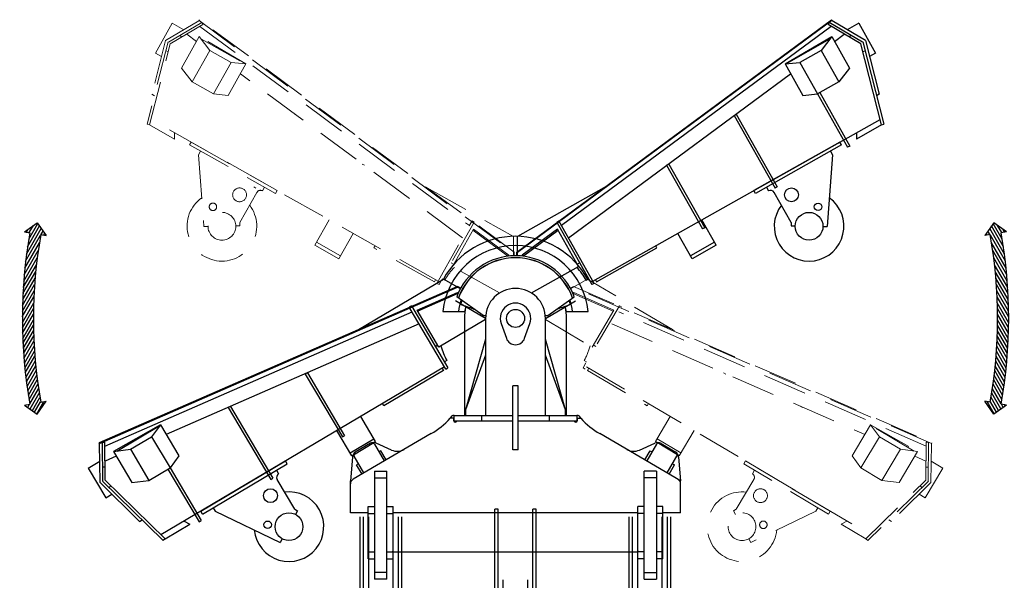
# Model space of a CAD drawing. Header units: millimetres. Extents: x -45 to 187, y -119 to 53.
# Drawn here: x -44.7 to 26.7, y -77.7 to -37.2 of the extents above; entities that cross this region are included whole.
import ezdxf

# ---------------------------------------------------------------- set-up
doc = ezdxf.new("R2010")
doc.units = ezdxf.units.MM
doc.header["$LTSCALE"] = 0.25
doc.header["$PDSIZE"] = 1
doc.linetypes.add('HIDDENX2', pattern=[19.05, 12.7, -6.35])
doc.layers.add('Layer0016', color=7, linetype='Continuous')

# ---------------------------------------------------------------- blocks, each defined once
blk = doc.blocks.new('DC_GROUP_ＤＸＦ５_41')
at = {"layer": 'Layer0016', "color": 7, "linetype": 'Continuous', "lineweight": 25}
for p, q in [((-8.894, -53.974), (13.793, -37.238)), ((13.817, -37.294), (-8.85, -54.014)), ((13.78, -37.718), (-5.662, -52.06)), ((13.638, -37.425), (13.547, -37.58)), ((15.905, -38.976), (13.547, -37.58)), ((16.033, -38.842), (13.638, -37.425)), ((13.831, -37.307), (13.793, -37.238)), ((16.234, -38.729), (13.831, -37.307)), ((15.758, -37.475), (14.917, -37.949)), ((15.758, -37.475), (16.973, -39.632)), ((10.449, -40.416), (13.807, -38.448)), ((13.807, -38.448), (13.055, -39.441)), ((13.807, -38.448), (15.083, -40.713)), ((14.003, -38.796), (14.714, -38.271)), ((15.096, -38.497), (15.187, -38.342)), ((13.66, -38.641), (10.523, -40.408)), ((17.402, -44.812), (15.905, -38.976)), ((16.054, -38.83), (17.577, -44.767)), ((16.234, -38.729), (17.227, -42.601)), ((13.055, -39.441), (11.521, -40.305)), ((13.055, -39.441), (14.331, -41.707)), ((16.044, -39.518), (16.219, -39.474)), ((16.973, -39.632), (16.53, -39.882)), ((10.449, -40.416), (11.521, -40.305)), ((10.449, -40.416), (11.725, -42.681)), ((11.521, -40.305), (12.796, -42.571)), ((15.083, -40.713), (14.331, -41.707)), ((-5.167, -52.938), (10.848, -41.123)), ((14.331, -41.707), (12.796, -42.571)), ((11.725, -42.681), (12.796, -42.571)), ((12.788, -42.575), (14.953, -46.418)), ((12.943, -42.484), (15.11, -46.33)), ((17.227, -42.601), (17.047, -42.703)), ((6.776, -44.127), (6.933, -44.039)), ((6.776, -44.127), (9.725, -49.363)), ((6.933, -44.039), (9.882, -49.274)), ((-3.404, -56.068), (17.299, -44.409)), ((17.402, -44.812), (15.591, -45.832)), ((17.402, -44.812), (17.577, -44.767)), ((15.608, -45.361), (15.591, -45.832)), ((14.388, -46.048), (8.202, -49.532)), ((14.506, -46.257), (8.32, -49.741)), ((14.506, -46.257), (14.388, -46.048)), ((15.11, -46.33), (14.953, -46.418)), ((13.869, -46.96), (13.479, -52.139)), ((13.722, -46.699), (13.869, -46.96)), ((1.911, -47.716), (2.068, -47.628)), ((1.911, -47.716), (4.497, -52.307)), ((2.068, -47.628), (4.654, -52.219)), ((9.104, -49.299), (9.251, -49.561)), ((9.882, -49.274), (9.725, -49.363)), ((-2.626, -49.35), (-8.837, -52.848)), ((8.32, -49.741), (8.202, -49.532)), ((10.885, -51.851), (9.66, -49.675)), ((-6.009, -51.809), (-5.852, -51.721)), ((-6.009, -51.809), (-3.473, -56.313)), ((-3.316, -56.225), (-5.852, -51.721)), ((5.486, -53.472), (4.455, -51.642)), ((10.885, -51.851), (10.88, -52.085)), ((10.88, -52.085), (11.18, -52.091)), ((13.179, -52.133), (13.479, -52.139)), ((-8.852, -54.24), (-8.837, -52.848)), ((-5.953, -52.317), (-8.505, -54.188)), ((-8.416, -54.234), (-5.908, -52.397)), ((-4.437, -55.008), (-5.953, -52.317)), ((3.743, -54.453), (2.712, -52.623)), ((4.654, -52.219), (4.497, -52.307)), ((1.215, -53.673), (1.127, -53.516)), ((5.368, -53.262), (3.625, -54.244)), ((5.486, -53.472), (3.743, -54.453)), ((-8.897, -54.239), (-8.894, -53.974)), ((-8.85, -54.014), (-8.894, -53.974)), ((-8.506, -54.264), (-8.505, -54.188)), ((-8.505, -54.188), (-8.416, -54.234)), ((-8.416, -54.274), (-8.416, -54.234)), ((-3.142, -56.127), (1.215, -53.673)), ((-7.829, -56.919), (-4.437, -55.008)), ((-4.351, -54.753), (-4.525, -54.852)), ((-3.883, -55.993), (-3.708, -55.895)), ((-3.316, -56.225), (-3.473, -56.313)), ((-3.23, -55.97), (-3.142, -56.127))]:
    blk.add_line(p, q, dxfattribs=at)
for centre, radius in [((10.904, -49.846), 0.5), ((12.827, -50.714), 0.27), ((12.18, -52.112), 1)]:
    blk.add_circle(centre, radius, dxfattribs=at)
for centre, radius, start, end in [((9.398, -49.822), 0.3, 29.38676, 119.38676), ((12.18, -52.112), 2.511, 142.85473, 54.56993), ((-7.414, -57.981), 4.052, 29.38676, 45.57842)]:
    blk.add_arc(centre, radius, start, end, dxfattribs=at)
blk = doc.blocks.new('DC_GROUP_ＤＸＦ５_56')
at = {"layer": 'Layer0016', "color": 7, "linetype": 'Continuous', "lineweight": 25}
for p, q in [((-13.169, -56.442), (-39.006, -67.721)), ((-20.307, -59.558), (-14.172, -55.928)), ((-12.959, -56.612), (-14.172, -55.928)), ((-12.938, -56.572), (-13.169, -56.442)), ((-13.156, -56.501), (-13.169, -56.442)), ((-38.97, -67.77), (-13.156, -56.501)), ((-16.074, -58.161), (-13.178, -56.886)), ((-13.183, -56.987), (-16.028, -58.239)), ((-13.178, -56.886), (-13.183, -56.987)), ((-13.148, -57.006), (-13.183, -56.987)), ((-13.112, -56.923), (-13.178, -56.886)), ((-16.486, -57.858), (-16.641, -57.95)), ((-16.486, -57.858), (-13.854, -62.307)), ((-38.584, -67.95), (-16.443, -58.284)), ((-14.009, -62.398), (-16.641, -57.95)), ((-14.502, -60.819), (-16.074, -58.161)), ((-15.93, -59.152), (-34.169, -67.114)), ((-11.151, -58.837), (-14.502, -60.819)), ((-14.765, -60.766), (-14.593, -60.664)), ((-13.926, -61.792), (-14.098, -61.893)), ((-14.1, -62.243), (-34.549, -74.343)), ((-23.991, -62.671), (-24.146, -62.762)), ((-24.146, -62.762), (-21.463, -67.297)), ((-23.991, -62.671), (-21.308, -67.205)), ((-14.181, -62.5), (-18.484, -65.046)), ((-14.273, -62.345), (-14.181, -62.5)), ((-14.009, -62.398), (-13.854, -62.307)), ((-18.484, -65.046), (-18.576, -64.891)), ((-29.532, -65.089), (-29.687, -65.181)), ((-29.687, -65.181), (-26.627, -70.352)), ((-29.532, -65.089), (-26.472, -70.261)), ((-34.583, -66.415), (-37.965, -68.338)), ((-34.583, -66.415), (-35.214, -67.287)), ((-34.583, -66.415), (-33.259, -68.652)), ((-19.073, -67.625), (-20.142, -65.818)), ((-37.724, -68.308), (-34.626, -66.475)), ((-20.794, -68.644), (-21.863, -66.837)), ((-38.966, -67.789), (-39.006, -67.721)), ((-38.936, -70.581), (-38.966, -67.789)), ((-38.767, -67.681), (-38.587, -67.679)), ((-38.737, -70.464), (-38.767, -67.681)), ((-38.558, -70.42), (-38.587, -67.679)), ((-36.73, -68.184), (-35.214, -67.287)), ((-35.214, -67.287), (-33.89, -69.525)), ((-21.463, -67.297), (-21.308, -67.205)), ((-20.916, -68.437), (-19.195, -67.419)), ((-20.794, -68.644), (-19.073, -67.625)), ((-37.965, -68.338), (-36.73, -68.184)), ((-37.965, -68.338), (-36.641, -70.576)), ((-36.73, -68.184), (-35.406, -70.422)), ((-39.783, -69.542), (-38.952, -69.05)), ((-37.762, -68.682), (-38.572, -69.036)), ((-33.259, -68.652), (-33.89, -69.525)), ((-31.674, -72.642), (-25.564, -69.026)), ((-31.552, -72.849), (-25.442, -69.233)), ((-25.442, -69.233), (-25.564, -69.026)), ((-39.783, -69.542), (-38.523, -71.672)), ((-38.568, -69.479), (-38.748, -69.481)), ((-35.406, -70.422), (-33.89, -69.525)), ((-34.038, -69.609), (-31.791, -73.408)), ((-33.882, -69.52), (-31.636, -73.316)), ((-26.216, -69.691), (-26.063, -69.949)), ((-38.936, -70.581), (-36.079, -73.378)), ((-38.758, -70.476), (-34.378, -74.763)), ((-34.252, -74.634), (-38.558, -70.42)), ((-36.641, -70.576), (-35.406, -70.422)), ((-26.627, -70.352), (-26.472, -70.261)), ((-24.897, -72.509), (-26.169, -70.36)), ((-38.523, -71.672), (-38.085, -71.414)), ((-38.157, -70.812), (-38.283, -70.94)), ((-31.552, -72.849), (-31.674, -72.642)), ((-30.778, -72.39), (-30.625, -72.648)), ((-30.625, -72.648), (-25.945, -74.901)), ((-24.897, -72.509), (-24.692, -72.622)), ((-24.692, -72.622), (-24.837, -72.885)), ((-36.079, -73.378), (-35.901, -73.272)), ((-34.252, -74.634), (-32.463, -73.576)), ((-32.879, -73.355), (-32.463, -73.576)), ((-31.791, -73.408), (-31.636, -73.316)), ((-34.252, -74.634), (-34.378, -74.763)), ((-25.8, -74.638), (-25.945, -74.901))]:
    blk.add_line(p, q, dxfattribs=at)
for centre, radius in [((-26.642, -71.524), 0.5), ((-25.318, -73.761), 1), ((-26.852, -73.623), 0.27)]:
    blk.add_circle(centre, radius, dxfattribs=at)
for centre, radius, start, end in [((-10.439, -59.728), 4.052, 194.42158, 210.61324), ((-25.911, -70.208), 0.3, 120.61324, 210.61324), ((-25.318, -73.761), 2.511, 185.43007, 97.14527)]:
    blk.add_arc(centre, radius, start, end, dxfattribs=at)
blk = doc.blocks.new('DC_GROUP_ＤＸＦ５_58')
at = {"layer": 'Layer0016', "color": 7, "linetype": 'Continuous', "lineweight": 25}
for p, q in [((-10.023, -59.119), (-9.645, -60.185)), ((-8.325, -60.185), (-7.948, -59.119))]:
    blk.add_line(p, q, dxfattribs=at)
for centre, radius, start, end in [((-8.985, -58.752), 1.1, 340.52878, 199.47122), ((-8.985, -59.952), 0.7, 199.47122, 340.52878)]:
    blk.add_arc(centre, radius, start, end, dxfattribs=at)
blk = doc.blocks.new('DC_GROUP_ＤＸＦ５_59')
at = {"layer": 'Layer0016', "color": 7, "linetype": 'Continuous', "lineweight": 25}
for p, q in [((-19.155, -69.752), (-19.155, -77.052)), ((-19.155, -69.752), (-18.255, -69.752)), ((-18.255, -77.052), (-18.255, -69.752)), ((-19.605, -75.568), (-19.605, -72.307)), ((-19.605, -72.307), (-19.155, -72.307)), ((-18.255, -72.307), (-17.805, -72.307)), ((-17.805, -75.568), (-17.805, -72.307)), ((-19.605, -75.568), (-19.155, -75.568)), ((-18.255, -75.568), (-17.805, -75.568)), ((-18.255, -77.052), (-19.155, -77.052))]:
    blk.add_line(p, q, dxfattribs=at)
at = {"layer": 'Layer0016', "color": 7, "linetype": 'Continuous'}
blk.add_point((-17.825, -75.552), dxfattribs=at)
blk = doc.blocks.new('DC_GROUP_ＤＸＦ５_60')
at = {"layer": 'Layer0016', "color": 7, "linetype": 'Continuous', "lineweight": 25}
for p, q in [((0.285, -77.052), (0.285, -69.752)), ((1.185, -69.752), (0.285, -69.752)), ((1.185, -69.752), (1.185, -77.052)), ((-0.165, -75.568), (-0.165, -72.307)), ((0.285, -72.307), (-0.165, -72.307)), ((1.635, -72.307), (1.185, -72.307)), ((1.635, -75.568), (1.635, -72.307)), ((0.285, -75.568), (-0.165, -75.568)), ((1.635, -75.568), (1.185, -75.568)), ((0.285, -77.052), (1.185, -77.052))]:
    blk.add_line(p, q, dxfattribs=at)
at = {"layer": 'Layer0016', "color": 7, "linetype": 'Continuous'}
blk.add_point((-0.145, -75.552), dxfattribs=at)
blk = doc.blocks.new('DC_GROUP_ＤＸＦ５_57')
at = {"layer": 'Layer0016', "color": 7, "linetype": 'Continuous', "lineweight": 25}
for p, q in [((-11.145, -58.752), (-13.321, -57.496)), ((-11.319, -58.552), (-13.222, -57.194)), ((-6.825, -58.752), (-4.65, -57.496)), ((-6.652, -58.552), (-4.749, -57.194)), ((-14.218, -58.252), (-12.626, -58.252)), ((-11.319, -58.552), (-11.129, -58.552)), ((-6.842, -58.552), (-6.652, -58.552)), ((-5.345, -58.252), (-3.753, -58.252)), ((-12.665, -58.752), (-12.665, -65.752)), ((-11.145, -58.752), (-11.145, -65.752)), ((-6.825, -65.752), (-6.825, -58.752)), ((-5.305, -65.752), (-5.305, -58.752)), ((-11.145, -60.242), (-12.585, -65.352)), ((-5.385, -65.352), (-6.825, -60.242)), ((-11.145, -61.394), (-12.585, -65.352)), ((-5.385, -65.352), (-6.825, -61.394)), ((-9.175, -68.232), (-9.175, -63.612)), ((-8.795, -63.612), (-9.175, -63.612)), ((-8.795, -68.232), (-8.795, -63.612)), ((-12.585, -65.352), (-12.585, -65.752)), ((-5.385, -65.752), (-5.385, -65.352)), ((-13.425, -65.952), (-13.691, -65.952)), ((-13.425, -66.132), (-13.425, -65.952)), ((-13.405, -66.132), (-13.405, -65.752)), ((-13.405, -65.752), (-9.175, -65.752)), ((-13.405, -66.132), (-9.175, -66.132)), ((-11.445, -65.752), (-11.445, -66.132)), ((-8.795, -65.752), (-4.565, -65.752)), ((-8.795, -66.132), (-4.565, -66.132)), ((-6.525, -66.132), (-6.525, -65.752)), ((-4.565, -65.752), (-4.565, -66.132)), ((-4.545, -65.952), (-4.545, -66.132)), ((-4.545, -66.132), (-4.545, -65.952)), ((-4.545, -65.952), (-4.28, -65.952)), ((-15.067, -67.055), (-20.687, -70.336)), ((2.915, -70.452), (-2.904, -67.055)), ((-19.427, -67.742), (-20.55, -68.398)), ((-19.153, -67.814), (-18.445, -69.027)), ((-17.921, -68.238), (-19.02, -67.746)), ((-0.05, -68.238), (1.049, -67.746)), ((1.183, -67.814), (0.474, -69.027)), ((1.505, -67.771), (2.527, -68.368)), ((-18.693, -68.286), (-18.831, -68.367)), ((-18.307, -68.947), (-18.693, -68.286)), ((-8.795, -68.232), (-9.175, -68.232)), ((0.336, -68.947), (0.722, -68.286)), ((0.722, -68.286), (0.86, -68.367)), ((1.942, -69.884), (2.751, -68.499)), ((-20.744, -68.758), (-20.885, -70.452)), ((-19.913, -69.884), (-20.622, -68.671)), ((-20.299, -69.224), (-20.437, -69.305)), ((-20.051, -69.965), (-20.437, -69.305)), ((2.081, -69.965), (2.466, -69.305)), ((2.328, -69.224), (2.466, -69.305)), ((2.773, -68.758), (2.915, -70.452)), ((-20.885, -72.752), (-20.885, -70.452)), ((-19.155, -70.252), (-19.155, -77.552)), ((-19.155, -70.252), (-18.255, -70.252)), ((-18.255, -77.552), (-18.255, -70.252)), ((0.285, -77.552), (0.285, -70.252)), ((1.185, -70.252), (0.285, -70.252)), ((1.185, -70.252), (1.185, -77.552)), ((2.915, -72.752), (2.915, -70.452)), ((-19.605, -72.752), (-20.885, -72.752)), ((-19.605, -76.068), (-19.605, -72.807)), ((-19.605, -72.807), (-19.155, -72.807)), ((-18.255, -72.807), (-17.805, -72.807)), ((-0.165, -72.752), (-17.805, -72.752)), ((-17.805, -76.068), (-17.805, -72.807)), ((-10.485, -80.991), (-10.485, -72.5)), ((-10.245, -72.5), (-10.485, -72.5)), ((-10.245, -80.991), (-10.245, -72.5)), ((-7.725, -80.991), (-7.725, -72.5)), ((-7.485, -72.5), (-7.725, -72.5)), ((-7.485, -80.991), (-7.485, -72.5)), ((-0.165, -76.068), (-0.165, -72.807)), ((0.285, -72.807), (-0.165, -72.807)), ((1.635, -72.807), (1.185, -72.807)), ((2.915, -72.752), (1.635, -72.752)), ((1.635, -76.068), (1.635, -72.807)), ((-20.185, -80.069), (-20.185, -73.052)), ((-19.945, -80.069), (-19.945, -73.052)), ((-19.565, -79.869), (-19.565, -73.052)), ((-17.805, -79.869), (-17.805, -73.052)), ((-17.425, -80.069), (-17.425, -73.052)), ((-17.185, -80.069), (-17.185, -73.052)), ((-0.785, -80.069), (-0.785, -73.052)), ((-0.545, -80.069), (-0.545, -73.052)), ((-0.165, -79.869), (-0.165, -73.052)), ((1.595, -79.869), (1.595, -73.052)), ((1.975, -80.069), (1.975, -73.052)), ((2.215, -80.069), (2.215, -73.052)), ((-0.165, -75.598), (-17.805, -75.598)), ((-19.605, -76.068), (-19.155, -76.068)), ((-18.255, -76.068), (-17.805, -76.068)), ((0.285, -76.068), (-0.165, -76.068)), ((1.635, -76.068), (1.185, -76.068)), ((-18.255, -77.552), (-19.155, -77.552)), ((-9.865, -80.791), (-9.865, -77.596)), ((-8.105, -80.791), (-8.105, -77.596)), ((0.285, -77.552), (1.185, -77.552)), ((-9.852, -78.5), (-9.852, -80.791)), ((-8.119, -78.5), (-8.119, -80.791)), ((-19.565, -79.869), (-19.945, -79.869)), ((-17.805, -79.869), (-17.425, -79.869)), ((-0.165, -79.869), (-0.545, -79.869)), ((1.595, -79.869), (1.975, -79.869)), ((-19.945, -80.069), (-20.185, -80.069)), ((-17.185, -80.069), (-17.425, -80.069)), ((-0.785, -80.069), (-0.545, -80.069)), ((1.975, -80.069), (2.215, -80.069)), ((-10.245, -80.991), (-10.485, -80.991)), ((-9.865, -80.791), (-10.245, -80.791)), ((-9.852, -80.791), (-9.27, -80.791)), ((-8.119, -80.791), (-8.701, -80.791)), ((-8.105, -80.791), (-7.725, -80.791)), ((-7.485, -80.991), (-7.725, -80.991))]:
    blk.add_line(p, q, dxfattribs=at)
blk.add_circle((-8.985, -58.752), 0.65, dxfattribs=at)
for centre, radius, start, end in [((-8.985, -58.752), 5.917, 28.38465, 151.43791), ((-8.985, -58.752), 5.256, 5.45877, 174.54123), ((-8.985, -58.752), 4.514, 20.18846, 159.81154), ((-8.985, -58.752), 4.372, 19.67811, 160.32189), ((-8.985, -58.752), 4.366, 19.65681, 160.34319), ((-8.985, -58.752), 2.16, 0, 180), ((-8.985, -58.752), 4.14, 161.24083, 173.06329), ((-8.985, -58.752), 4.083, 161.52523, 165.82105), ((-8.985, -58.752), 3.69, 166.42, 172.21239), ((-8.985, -58.752), 3.69, 7.78761, 13.58), ((-8.985, -58.752), 4.083, 14.17895, 18.47477), ((-8.985, -58.752), 4.14, 6.93671, 18.75917), ((-8.985, -58.752), 3.68, 166.44909, 180), ((-14.796, -65.873), 8.27, 69.71742, 70.3433), ((-16.555, -65.807), 8.949, 54.16363, 55.70048), ((-1.342, -65.913), 9.078, 124.31048, 125.82541), ((-3.203, -65.796), 8.188, 109.65358, 110.2857), ((-8.985, -58.752), 3.68, 0, 13.55091), ((-18.092, -61.874), 6, 300.27569, 317.17996), ((-13.45, -65.993), 0.245, 79.50012, 170.45198), ((-13.325, -66.132), 0.1, 180, 0), ((-4.645, -66.132), 0.1, 180, 0), ((-4.521, -65.993), 0.245, 9.54802, 100.49988), ((0.121, -61.874), 6, 222.82004, 239.72431), ((-19.224, -68.203), 0.5, 65.90255, 120.27569), ((-19.326, -67.915), 0.2, 30.27569, 120.27569), ((1.253, -68.203), 0.5, 59.72431, 114.09745), ((1.355, -67.915), 0.2, 59.72431, 149.72431), ((-20.246, -68.799), 0.5, 120.27569, 175.22761), ((-20.449, -68.57), 0.2, 120.27569, 210.27569), ((-17.513, -67.325), 1, 245.90255, 300.27569), ((-0.458, -67.325), 1, 239.72431, 294.09745), ((2.275, -68.799), 0.5, 4.77239, 59.72431), ((2.478, -68.57), 0.2, 329.72431, 59.72431), ((-20.485, -70.682), 0.4, 120.27569, 180), ((2.515, -70.682), 0.4, 0, 59.72431)]:
    blk.add_arc(centre, radius, start, end, dxfattribs=at)
for points, knots in [([(-12.014, -58.085), (-12.092, -58.057), (-12.402, -57.946), (-12.712, -57.835), (-12.944, -57.752)], [0, 0, 0, 0, 0.250234, 1, 1, 1, 1]), ([(-5.026, -57.752), (-5.104, -57.779), (-5.414, -57.891), (-5.724, -58.002), (-5.957, -58.085)], [0, 0, 0, 0, 0.249795, 1, 1, 1, 1])]:
    blk.add_open_spline(points, degree=3, knots=knots, dxfattribs=at)
at = {"layer": 'Layer0016', "linetype": 'Continuous'}
for name in ['DC_GROUP_ＤＸＦ５_58', 'DC_GROUP_ＤＸＦ５_59', 'DC_GROUP_ＤＸＦ５_60']:
    blk.add_blockref(name, (0, 0), dxfattribs=at)
blk = doc.blocks.new('DC_GROUP_ＤＸＦ５_121')
at = {"layer": 'Layer0016', "color": 7, "linetype": 'HIDDENX2', "lineweight": 13}
for p, q in [((-33.729, -37.475), (-34.943, -39.632)), ((-34.205, -38.729), (-31.802, -37.307)), ((-34.004, -38.842), (-31.609, -37.425)), ((-33.876, -38.976), (-31.517, -37.58)), ((-33.729, -37.475), (-32.887, -37.949)), ((-31.802, -37.307), (-31.764, -37.238)), ((-31.787, -37.294), (-9.121, -54.014)), ((-9.077, -53.974), (-31.764, -37.238)), ((-31.751, -37.718), (-12.309, -52.06)), ((-31.609, -37.425), (-31.517, -37.58)), ((-33.067, -38.497), (-33.158, -38.342)), ((-31.778, -38.448), (-33.053, -40.713)), ((-31.974, -38.796), (-32.685, -38.271)), ((-31.778, -38.448), (-31.026, -39.441)), ((-28.42, -40.416), (-31.778, -38.448)), ((-34.025, -38.83), (-35.547, -44.767)), ((-35.373, -44.812), (-33.876, -38.976)), ((-34.205, -38.729), (-35.198, -42.601)), ((-31.631, -38.641), (-28.494, -40.408)), ((-34.943, -39.632), (-34.501, -39.882)), ((-34.015, -39.518), (-34.19, -39.474)), ((-31.026, -39.441), (-32.302, -41.707)), ((-31.026, -39.441), (-29.492, -40.305)), ((-33.053, -40.713), (-32.302, -41.707)), ((-29.492, -40.305), (-30.767, -42.571)), ((-28.42, -40.416), (-29.696, -42.681)), ((-28.42, -40.416), (-29.492, -40.305)), ((-12.804, -52.938), (-28.819, -41.123)), ((-32.302, -41.707), (-30.767, -42.571)), ((-35.198, -42.601), (-35.018, -42.703)), ((-29.696, -42.681), (-30.767, -42.571)), ((-24.747, -44.127), (-24.904, -44.039)), ((-35.373, -44.812), (-35.547, -44.767)), ((-35.373, -44.812), (-33.562, -45.832)), ((-14.567, -56.068), (-35.27, -44.409)), ((-33.579, -45.361), (-33.562, -45.832)), ((-32.477, -46.257), (-32.359, -46.048)), ((-32.477, -46.257), (-26.29, -49.741)), ((-32.359, -46.048), (-26.173, -49.532)), ((-31.693, -46.699), (-31.84, -46.96)), ((-31.84, -46.96), (-31.45, -52.139)), ((-19.882, -47.716), (-20.039, -47.628)), ((-27.852, -49.274), (-27.696, -49.363)), ((-27.075, -49.299), (-27.222, -49.561)), ((-28.856, -51.851), (-27.63, -49.675)), ((-26.29, -49.741), (-26.173, -49.532)), ((-15.344, -49.35), (-9.134, -52.848)), ((-31.15, -52.133), (-31.45, -52.139)), ((-28.851, -52.085), (-29.151, -52.091)), ((-28.856, -51.851), (-28.851, -52.085)), ((-23.456, -53.472), (-22.426, -51.642)), ((-14.655, -56.225), (-12.118, -51.721)), ((-11.962, -51.809), (-14.498, -56.313)), ((-11.962, -51.809), (-12.118, -51.721)), ((-21.714, -54.453), (-20.683, -52.623)), ((-13.534, -55.008), (-12.018, -52.317)), ((-9.555, -54.234), (-12.063, -52.397)), ((-12.018, -52.317), (-9.466, -54.188)), ((-9.119, -54.24), (-9.134, -52.848)), ((-23.456, -53.472), (-21.714, -54.453)), ((-23.339, -53.262), (-21.596, -54.244)), ((-19.186, -53.673), (-19.097, -53.516)), ((-14.829, -56.127), (-19.186, -53.673)), ((-9.466, -54.188), (-9.555, -54.234)), ((-9.555, -54.274), (-9.555, -54.234)), ((-9.465, -54.264), (-9.466, -54.188)), ((-9.121, -54.014), (-9.077, -53.974)), ((-9.074, -54.239), (-9.077, -53.974)), ((-13.62, -54.753), (-13.445, -54.852)), ((-10.142, -56.919), (-13.534, -55.008)), ((-14.741, -55.97), (-14.829, -56.127)), ((-14.655, -56.225), (-14.498, -56.313)), ((-14.088, -55.993), (-14.262, -55.895))]:
    blk.add_line(p, q, dxfattribs=at)
for centre, radius in [((-28.875, -49.846), 0.5), ((-30.798, -50.714), 0.27), ((-30.15, -52.112), 1)]:
    blk.add_circle(centre, radius, dxfattribs=at)
for centre, radius, start, end in [((-27.369, -49.822), 0.3, 60.61324, 150.61324), ((-30.15, -52.112), 2.511, 125.43007, 37.14527), ((-10.557, -57.981), 4.052, 134.42158, 150.61324)]:
    blk.add_arc(centre, radius, start, end, dxfattribs=at)
blk = doc.blocks.new('DC_GROUP_ＤＸＦ５_122')
at = {"layer": 'Layer0016', "color": 7, "linetype": 'HIDDENX2', "lineweight": 13}
for p, q in [((-5.033, -56.572), (-4.802, -56.442)), ((-5.012, -56.612), (-3.798, -55.928)), ((-4.815, -56.501), (-4.802, -56.442)), ((-4.802, -56.442), (21.035, -67.721)), ((2.336, -59.558), (-3.798, -55.928)), ((-4.859, -56.923), (-4.792, -56.886)), ((-4.823, -57.006), (-4.788, -56.987)), ((20.999, -67.77), (-4.815, -56.501)), ((-1.896, -58.161), (-4.792, -56.886)), ((-4.792, -56.886), (-4.788, -56.987)), ((-4.788, -56.987), (-1.943, -58.239)), ((-1.485, -57.858), (-4.117, -62.307)), ((-1.485, -57.858), (-1.33, -57.95)), ((-3.469, -60.819), (-1.896, -58.161)), ((20.613, -67.95), (-1.528, -58.284)), ((-6.82, -58.837), (-3.469, -60.819)), ((-2.041, -59.152), (16.198, -67.114)), ((-3.206, -60.766), (-3.378, -60.664)), ((-4.045, -61.792), (-3.873, -61.893)), ((-3.962, -62.398), (-4.117, -62.307)), ((-3.87, -62.243), (16.578, -74.343)), ((-3.698, -62.345), (-3.79, -62.5)), ((-3.79, -62.5), (0.513, -65.046)), ((6.02, -62.671), (6.175, -62.762)), ((0.513, -65.046), (0.605, -64.891)), ((11.561, -65.089), (11.716, -65.181)), ((1.102, -67.625), (2.171, -65.818)), ((16.612, -66.415), (15.288, -68.652)), ((16.612, -66.415), (17.243, -67.287)), ((16.612, -66.415), (19.995, -68.338)), ((2.823, -68.644), (3.892, -66.837)), ((19.754, -68.308), (16.655, -66.475)), ((2.823, -68.644), (1.102, -67.625)), ((2.945, -68.437), (1.224, -67.419)), ((17.243, -67.287), (15.919, -69.525)), ((18.759, -68.184), (17.243, -67.287)), ((20.587, -70.42), (20.616, -67.679)), ((20.796, -67.681), (20.616, -67.679)), ((20.766, -70.464), (20.796, -67.681)), ((20.965, -70.581), (20.995, -67.789)), ((20.995, -67.789), (21.035, -67.721)), ((18.759, -68.184), (17.435, -70.422)), ((19.995, -68.338), (18.671, -70.576)), ((19.995, -68.338), (18.759, -68.184)), ((7.471, -69.233), (7.593, -69.026)), ((13.581, -72.849), (7.471, -69.233)), ((13.703, -72.642), (7.593, -69.026)), ((15.288, -68.652), (15.919, -69.525)), ((19.791, -68.682), (20.602, -69.036)), ((21.812, -69.542), (20.981, -69.05)), ((8.245, -69.691), (8.093, -69.949)), ((17.435, -70.422), (15.919, -69.525)), ((21.812, -69.542), (20.552, -71.672)), ((20.597, -69.479), (20.777, -69.481)), ((6.926, -72.509), (8.198, -70.36)), ((16.281, -74.634), (20.587, -70.42)), ((20.787, -70.476), (16.407, -74.763)), ((18.671, -70.576), (17.435, -70.422)), ((20.965, -70.581), (18.108, -73.378)), ((20.552, -71.672), (20.114, -71.414)), ((20.186, -70.812), (20.312, -70.94)), ((6.926, -72.509), (6.721, -72.622)), ((6.721, -72.622), (6.866, -72.885)), ((12.654, -72.648), (7.974, -74.901)), ((12.807, -72.39), (12.654, -72.648)), ((13.581, -72.849), (13.703, -72.642)), ((14.908, -73.355), (14.492, -73.576)), ((16.281, -74.634), (14.492, -73.576)), ((18.108, -73.378), (17.93, -73.272)), ((7.829, -74.638), (7.974, -74.901)), ((16.281, -74.634), (16.407, -74.763))]:
    blk.add_line(p, q, dxfattribs=at)
for centre, radius in [((8.672, -71.524), 0.5), ((7.348, -73.761), 1), ((8.881, -73.623), 0.27)]:
    blk.add_circle(centre, radius, dxfattribs=at)
for centre, radius, start, end in [((-7.532, -59.728), 4.052, 329.38676, 345.57842), ((7.94, -70.208), 0.3, 329.38676, 59.38676), ((7.348, -73.761), 2.511, 82.85473, 354.56993)]:
    blk.add_arc(centre, radius, start, end, dxfattribs=at)
blk = doc.blocks.new('DC_GROUP_ＤＸＦ５_128')
at = {"layer": 'Layer0016', "color": 7, "linetype": 'Continuous', "lineweight": 25}
for p, q in [((-44.161, -53.591), (-43.296, -52.093)), ((-44.077, -53.044), (-43.422, -51.911)), ((-44.035, -52.572), (-43.737, -52.056)), ((-44.298, -54.627), (-43.216, -52.754)), ((-44.244, -52.535), (-44.121, -52.322)), ((-44.234, -54.118), (-43.17, -52.274)), ((-43.196, -52.72), (-43.044, -52.456)), ((-42.987, -52.757), (-42.918, -52.638)), ((-44.352, -55.121), (-43.31, -53.317)), ((-44.398, -55.601), (-43.391, -53.858)), ((-44.468, -56.522), (-43.522, -54.883)), ((-44.436, -56.067), (-43.462, -54.379)), ((-44.493, -56.965), (-43.573, -55.372)), ((-44.526, -57.822), (-43.652, -56.309)), ((-44.512, -57.399), (-43.616, -55.847)), ((-44.534, -58.237), (-43.68, -56.758)), ((-44.538, -58.643), (-43.703, -57.197)), ((-44.537, -59.041), (-43.719, -57.626)), ((-44.531, -59.432), (-43.731, -58.045)), ((-44.522, -59.816), (-43.736, -58.455)), ((-44.509, -60.193), (-43.738, -58.857)), ((-44.492, -60.563), (-43.734, -59.251)), ((-44.471, -60.928), (-43.726, -59.638)), ((-44.447, -61.286), (-43.715, -60.018)), ((-44.42, -61.64), (-43.699, -60.391)), ((-44.39, -61.988), (-43.68, -60.757)), ((-44.357, -62.33), (-43.657, -61.118)), ((-44.321, -62.668), (-43.631, -61.473)), ((-44.283, -63.002), (-43.602, -61.822)), ((-44.242, -63.33), (-43.57, -62.166)), ((-44.198, -63.655), (-43.534, -62.505)), ((-44.152, -63.975), (-43.496, -62.84)), ((-44.104, -64.291), (-43.456, -63.169)), ((-44.053, -64.603), (-43.413, -63.494)), ((-44, -64.912), (-43.367, -63.815)), ((-43.981, -65.279), (-43.319, -64.132)), ((-44.311, -65.051), (-44.266, -64.973)), ((-44.146, -65.165), (-44.009, -64.928)), ((-43.816, -65.393), (-43.268, -64.444)), ((-43.651, -65.507), (-43.216, -64.753)), ((-43.486, -65.621), (-42.981, -64.746))]:
    blk.add_line(p, q, dxfattribs=at)
blk = doc.blocks.new('DC_GROUP_ＤＸＦ５_127')
at = {"layer": 'Layer0016', "color": 7, "linetype": 'Continuous', "lineweight": 25}
for p, q in [((-44.392, -52.509), (-43.456, -51.862)), ((-43.456, -51.862), (-42.816, -52.787)), ((-44.392, -52.509), (-43.998, -52.578)), ((-43.21, -52.717), (-42.816, -52.787)), ((-44.392, -64.995), (-43.998, -64.926)), ((-44.392, -64.995), (-43.456, -65.642)), ((-43.456, -65.642), (-42.816, -64.717)), ((-43.21, -64.787), (-42.816, -64.717))]:
    blk.add_line(p, q, dxfattribs=at)
for radius in [35.552, 34.752]:
    blk.add_arc((-8.985, -58.752), radius, 170, 190, dxfattribs=at)
at = {"layer": 'Layer0016', "linetype": 'Continuous'}
blk.add_blockref('DC_GROUP_ＤＸＦ５_128', (0, 0), dxfattribs=at)
blk = doc.blocks.new('DC_GROUP_ＤＸＦ５_132')
at = {"layer": 'Layer0016', "color": 7, "linetype": 'Continuous', "lineweight": 25}
for p, q in [((26.19, -53.591), (25.325, -52.093)), ((26.106, -53.044), (25.451, -51.911)), ((26.064, -52.572), (25.766, -52.056)), ((25.016, -52.757), (24.948, -52.638)), ((25.225, -52.72), (25.073, -52.456)), ((26.264, -54.118), (25.199, -52.274)), ((26.327, -54.627), (25.245, -52.754)), ((26.273, -52.535), (26.151, -52.322)), ((26.381, -55.121), (25.339, -53.317)), ((26.427, -55.601), (25.42, -53.858)), ((26.465, -56.067), (25.491, -54.379)), ((26.497, -56.522), (25.551, -54.883)), ((26.522, -56.965), (25.602, -55.372)), ((26.541, -57.399), (25.645, -55.847)), ((26.555, -57.822), (25.681, -56.309)), ((26.563, -58.237), (25.71, -56.758)), ((26.567, -58.643), (25.732, -57.197)), ((26.566, -59.041), (25.749, -57.626)), ((26.56, -59.432), (25.76, -58.045)), ((26.551, -59.816), (25.766, -58.455)), ((26.521, -60.563), (25.763, -59.251)), ((26.538, -60.193), (25.767, -58.857)), ((26.476, -61.286), (25.744, -60.018)), ((26.5, -60.928), (25.756, -59.638)), ((26.449, -61.64), (25.728, -60.391)), ((26.386, -62.33), (25.686, -61.118)), ((26.419, -61.988), (25.709, -60.757)), ((26.271, -63.33), (25.599, -62.166)), ((26.312, -63.002), (25.631, -61.822)), ((26.35, -62.668), (25.66, -61.473)), ((26.181, -63.975), (25.526, -62.84)), ((26.227, -63.655), (25.564, -62.505)), ((26.082, -64.603), (25.442, -63.494)), ((26.133, -64.291), (25.485, -63.169)), ((26.01, -65.279), (25.348, -64.132)), ((26.029, -64.912), (25.396, -63.815)), ((25.515, -65.621), (25.01, -64.746)), ((25.68, -65.507), (25.245, -64.753)), ((25.845, -65.393), (25.297, -64.444)), ((26.175, -65.165), (26.038, -64.928)), ((26.34, -65.051), (26.295, -64.973))]:
    blk.add_line(p, q, dxfattribs=at)
blk = doc.blocks.new('DC_GROUP_ＤＸＦ５_131')
at = {"layer": 'Layer0016', "color": 7, "linetype": 'Continuous', "lineweight": 25}
for p, q in [((25.485, -51.862), (24.845, -52.787)), ((26.421, -52.509), (25.485, -51.862)), ((25.239, -52.717), (24.845, -52.787)), ((26.421, -52.509), (26.027, -52.578)), ((25.485, -65.642), (24.845, -64.717)), ((25.239, -64.787), (24.845, -64.717)), ((26.421, -64.995), (25.485, -65.642)), ((26.421, -64.995), (26.027, -64.926))]:
    blk.add_line(p, q, dxfattribs=at)
for radius in [34.752, 35.552]:
    blk.add_arc((-8.985, -58.752), radius, 350, 10, dxfattribs=at)
at = {"layer": 'Layer0016', "linetype": 'Continuous'}
blk.add_blockref('DC_GROUP_ＤＸＦ５_132', (0, 0), dxfattribs=at)

msp = doc.modelspace()

# ---------------------------------------------------------------- block references
at = {"layer": 'Layer0016', "linetype": 'Continuous'}
for name in ['DC_GROUP_ＤＸＦ５_121', 'DC_GROUP_ＤＸＦ５_41', 'DC_GROUP_ＤＸＦ５_127', 'DC_GROUP_ＤＸＦ５_131', 'DC_GROUP_ＤＸＦ５_57', 'DC_GROUP_ＤＸＦ５_56', 'DC_GROUP_ＤＸＦ５_122']:
    msp.add_blockref(name, (0, 0), dxfattribs=at)

doc.saveas('drawing.dxf')
